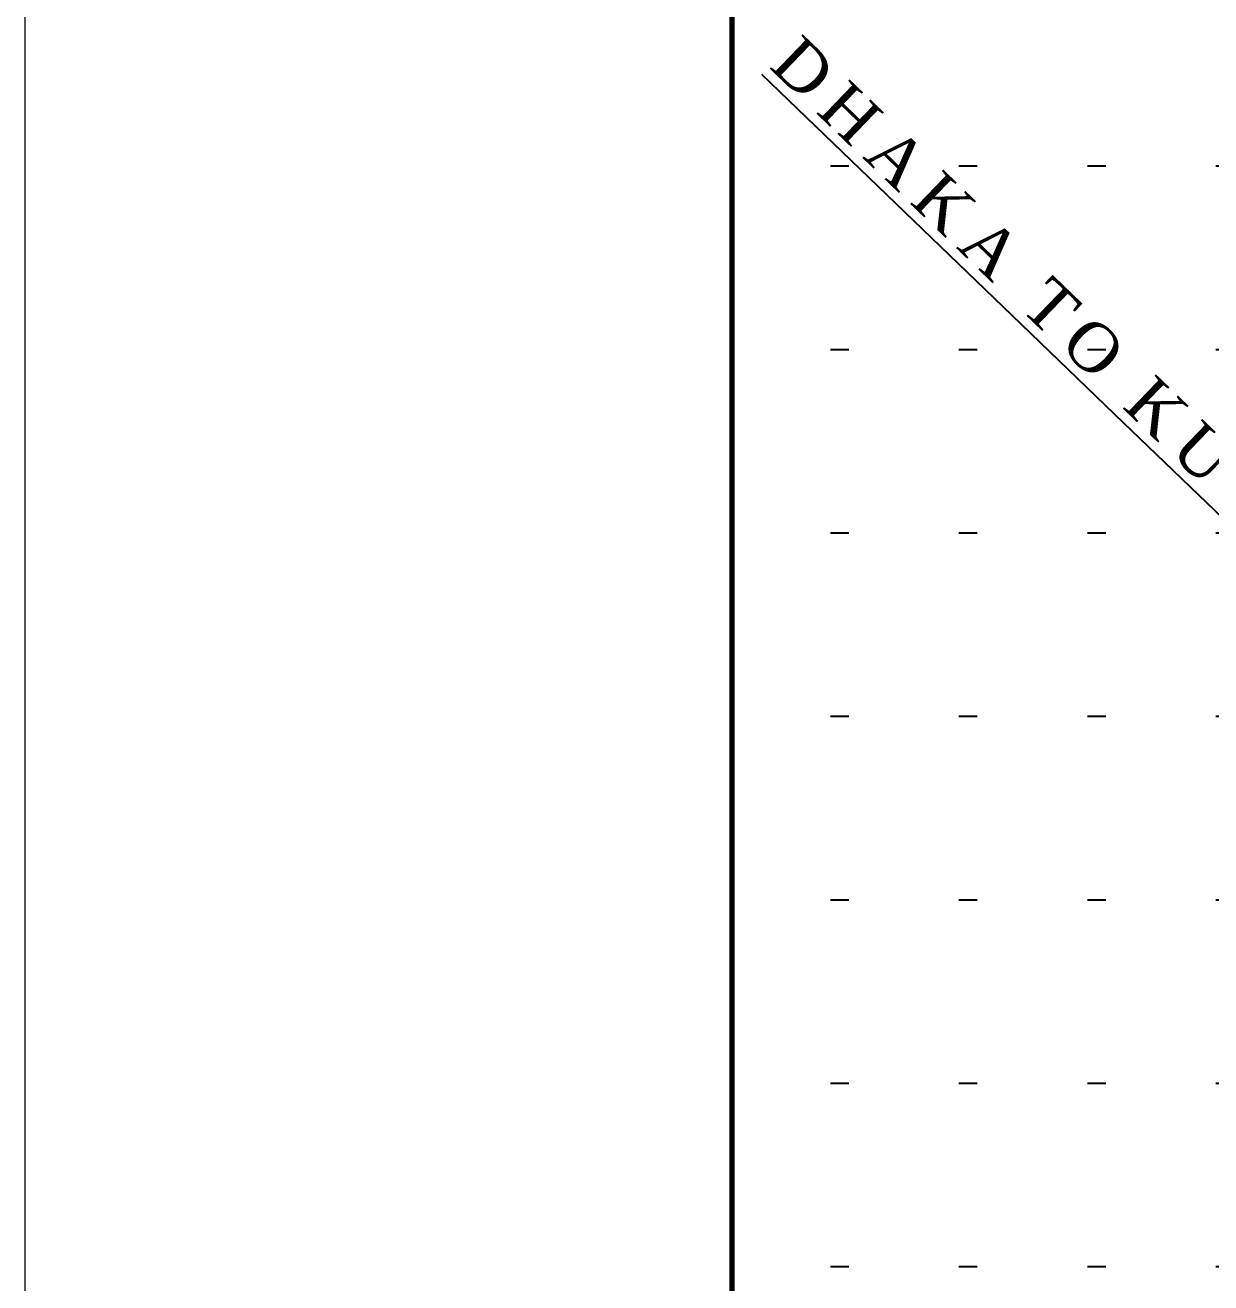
# Model space of a CAD drawing. Header units: inches. Extents: x -8940 to 26362, y -28010 to 990.
# Drawn here: x 4298.08 to 4323.44, y -7379.28 to -7352.38 of the extents above; entities that cross this region are included whole.
import ezdxf

# ---------------------------------------------------------------- set-up
doc = ezdxf.new("R2010")
doc.units = ezdxf.units.IN
doc.header["$MEASUREMENT"] = 0
doc.layers.add('Long Section Labels', color=7, linetype='Continuous', lineweight=9)
doc.layers.add('Text', color=7, linetype='Continuous')
doc.styles.add('Text', font='times.ttf', dxfattribs={"height": 240})

msp = doc.modelspace()

# ---------------------------------------------------------------- hatches: boundary and pattern name
at = {"layer": 'Text', "lineweight": 25}
h = msp.add_hatch(dxfattribs=at)
h.set_pattern_fill('ACAD_ISO07W100', color=0, scale=0.784833, style=0)
h.set_pattern_definition([(0, (-582.442, -27753.198), (0, 3.9241642), [0.3924164, -2.35449854])])
h.paths.add_polyline_path([(4453.012436, -7368.509246), (4432.544063, -7360.765981), (4417.35118, -7356.454306), (4399.865945, -7352.632595), (4389.807755, -7348.417064), (4382.319111, -7347.246699), (4375.943644, -7343.680138), (4368.217405, -7333.076598), (4361.929936, -7322.334389), (4357.719224, -7314.672477), (4356.412451, -7309.03143), (4355.412858, -7306.651874), (4313.200953, -7306.651874), (4313.200953, -7400.608297), (4453.122434, -7400.608297)])
h.paths.add_polyline_path([(4387.774257, -7337.654416), (4394.795484, -7337.654416), (4394.795484, -7334.638043), (4387.774257, -7334.638043)], flags=25)

# ---------------------------------------------------------------- linework, layer by layer
at = {"layer": 'Long Section Labels'}
msp.add_lwpolyline([(4298.083363, -7295.033061), (4510.465651, -7295.033061), (4510.465651, -7445.208577), (4298.083363, -7445.208577)], close=True, dxfattribs=at)
at = {"layer": 'Text', "const_width": 0.117725}
msp.add_lwpolyline([(4313.200953, -7306.651874), (4453.122434, -7306.651874), (4453.122434, -7400.608297), (4313.200953, -7400.608297)], close=True, dxfattribs=at)

# ---------------------------------------------------------------- texts
at = {"layer": 'Text', "insert": (4314.683207, -7352.541377), "char_height": 1.0202827, "attachment_point": 1, "rotation": 316.0799515, "style": 'Text'}
msp.add_mtext('{\\T1.25;\\LDHAKA TO KUSHTIA HIGH WAY}', dxfattribs=at)

doc.saveas('drawing.dxf')
